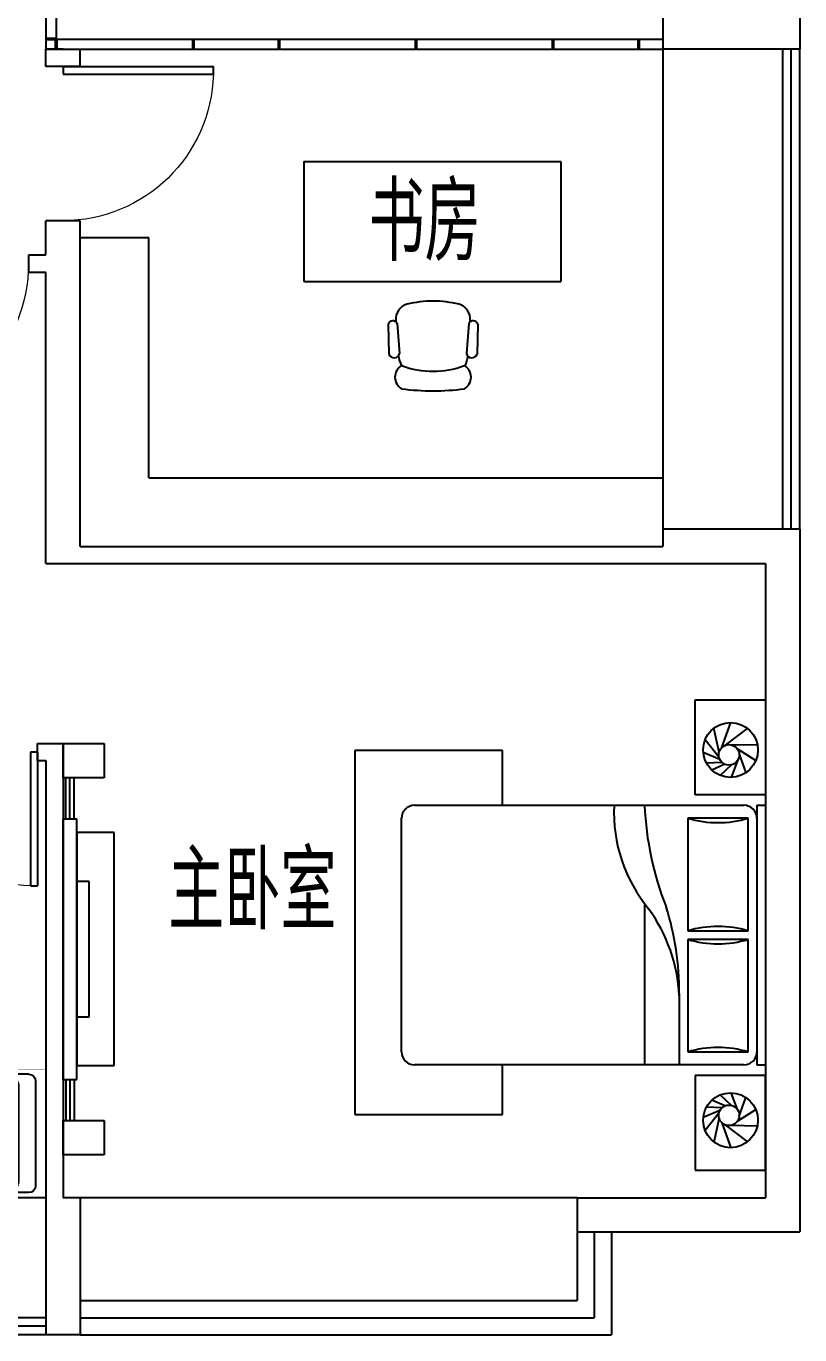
# Model space of a CAD drawing. Extents: x 4841515 to 4876615, y -1283548 to -1262748.
# Drawn here: x 4872100 to 4876615, y -1280648 to -1273013 of the extents above; entities that cross this region are included whole.
import ezdxf

# ---------------------------------------------------------------- set-up
doc = ezdxf.new("R2010")
doc.units = 0
doc.header["$MEASUREMENT"] = 0
doc.layers.get('0').update_dxf_attribs({"linetype": 'CONTINUOUS'})
for name, color, linetype in [('2', 2, 'CONTINUOUS'), ('F', 8, 'CONTINUOUS'), ('FURN', 8, 'CONTINUOUS'), ('J-厨房', 8, 'CONTINUOUS'), ('PUB_TEXT', 7, 'CONTINUOUS'), ('WALL', 2, 'CONTINUOUS'), ('WINDOW', 4, 'CONTINUOUS'), ('家具', 8, 'CONTINUOUS')]:
    doc.layers.add(name, color=color, linetype=linetype)
doc.layers.add('FITMENT', color=145, linetype='CONTINUOUS', lineweight=5)
doc.styles.add('-黑体', font='simhei.ttf', dxfattribs={"width": 0.8})
doc.styles.add('ATT', font='TXT')

# ---------------------------------------------------------------- blocks, each defined once
blk = doc.blocks.new('A$C6AB5504A')
at = {"layer": 'F'}
for p, q in [((1985, 2743.7), (2396.8, 2743.7)), ((1985, 2190.5), (1985, 2743.7)), ((2396.8, 2743.7), (2396.8, 2190.5)), ((2142.2, 2467.3), (2193.5, 2612)), ((2126.3, 2438.9), (2095.4, 2579.2)), ((2162.9, 2479.9), (2291.4, 2577.9)), ((861.6, 2448.7), (0, 2448.7)), ((0, 2448.7), (0, 325)), ((861.6, 2129), (861.6, 2448.7)), ((2124.4, 2410.7), (2043.9, 2511.4)), ((2198.2, 2481.4), (2349.1, 2484.5)), ((2232, 2458), (2339.8, 2389.6)), ((2129.6, 2396.1), (2033.2, 2436.3)), ((2142.8, 2378.9), (2051.7, 2375.5)), ((2159, 2368.4), (2084.1, 2334.4)), ((2233.1, 2390.2), (2196.1, 2292.1)), ((2242.9, 2428.1), (2281.2, 2318.9)), ((2198.3, 2365.3), (2132.7, 2303.6)), ((2396.8, 2190.5), (1985, 2190.5)), ((348.3, 2129), (2270.7, 2129)), ((2346.4, 2129), (2396.8, 2129)), ((2346.4, 2129), (2346.4, 614.8)), ((2396.8, 2129), (2396.8, 614.8)), ((272.6, 690.5), (272.6, 2053.3)), ((2295.9, 2053.3), (1942.6, 2053.3)), ((1942.6, 2053.3), (1942.6, 1397.1)), ((2295.9, 1397.1), (2295.9, 2053.3)), ((1690.2, 1548.5), (1690.2, 614.8)), ((1942.6, 1397.1), (2295.9, 1397.1)), ((2295.9, 1346.6), (1942.6, 1346.6)), ((1942.6, 1346.6), (1942.6, 690.5)), ((2295.9, 690.5), (2295.9, 1346.6)), ((1892.1, 1031.2), (1892.1, 614.8)), ((1942.6, 690.5), (2295.9, 690.5)), ((2270.7, 614.8), (348.3, 614.8)), ((861.6, 325), (861.6, 614.8)), ((2346.4, 614.8), (2396.8, 614.8)), ((2396.8, 553.2), (1985, 553.2)), ((1985, 553.2), (1985, 0)), ((2396.8, 0), (2396.8, 553.2)), ((2159, 375.3), (2084.1, 409.4)), ((2198.3, 378.4), (2132.7, 440.1)), ((2233.1, 353.5), (2196.1, 451.7)), ((2242.9, 315.6), (2281.2, 424.8)), ((0, 325), (861.6, 325)), ((2129.6, 347.7), (2033.2, 307.4)), ((2124.4, 333.1), (2043.9, 232.3)), ((2142.8, 364.9), (2051.7, 368.2)), ((2232, 285.7), (2339.8, 354.1)), ((2126.3, 304.8), (2095.4, 164.5)), ((2142.2, 276.4), (2193.5, 131.7)), ((2162.9, 263.9), (2291.4, 165.9)), ((2198.2, 262.3), (2349.1, 259.2)), ((1985, 0), (2396.8, 0))]:
    blk.add_line(p, q, dxfattribs=at)
for centre, radius in [((2192.5, 2452), 160), ((2183.1, 2423.4), 60), ((2192.5, 291.7), 160), ((2183.1, 320.4), 60)]:
    blk.add_circle(centre, radius, dxfattribs=at)
for centre, radius, start, end in [((348.3, 2053.3), 75.7, 90, 180), ((2403.2, 2091.1), 891.8, 177.56726, 219.54608), ((3545.4, 2213.7), 1857.1, 182.61601, 201.40694), ((2270.7, 2053.3), 75.7, 0, 90), ((2119.2, 2658.9), 630.9, 253.7398, 286.2602), ((308.5, 1051.7), 1583.7, 359.25816, 17.80337), ((965.3, 977.4), 927.8, 2.53978, 36.04031), ((2119.2, 791.4), 630.9, 73.73979, 106.2602), ((2119.2, 1952.3), 630.9, 253.73979, 286.2602), ((348.3, 690.5), 75.7, 180, 270), ((2119.2, 84.8), 630.9, 73.7398, 106.2602), ((2270.7, 690.5), 75.7, 270, 0)]:
    blk.add_arc(centre, radius, start, end, dxfattribs=at)
blk = doc.blocks.new('A$C17267256')
at = {"layer": 'FITMENT', "extrusion": (0, 0, -1), "xscale": -1, "zscale": -1, "rotation": 180}
blk.add_blockref('A$C6AB5504A', (-2396.8, 2743.7), dxfattribs=at)
blk = doc.blocks.new('A$C729543F5')
at = {"layer": 'FURN'}
for p, q in [((0, 2599.2), (0, 2799.2)), ((0, 2799.2), (240, 2799.2)), ((240, 2799.2), (240, 2599.2)), ((240, 2599.2), (0, 2599.2)), ((16, 2359.6), (16, 2599.2)), ((40, 2359.6), (40, 2599.2)), ((64, 2359.6), (64, 2599.2)), ((0, 839.6), (0, 2359.6)), ((0, 2359.6), (80, 2359.6)), ((80, 839.6), (80, 2359.6)), ((80, 2279.6), (80, 919.6)), ((297.4, 2279.6), (80, 2279.6)), ((297.4, 919.6), (297.4, 2279.6)), ((80, 1994.6), (80, 1205.1)), ((151.7, 1994.6), (80, 1994.6)), ((151.7, 1205.1), (151.7, 1994.6)), ((80, 1205.1), (151.7, 1205.1)), ((80, 919.6), (297.4, 919.6)), ((0, 839.6), (80, 839.6)), ((16, 839.6), (16, 600)), ((40, 839.6), (40, 600)), ((64, 839.6), (64, 600)), ((0, 400), (0, 600)), ((0, 600), (240, 600)), ((240, 600), (240, 400)), ((240, 400), (0, 400))]:
    blk.add_line(p, q, dxfattribs=at)
blk = doc.blocks.new('M_E10')
for p, q in [((-740, -70), (-740, -680)), ((-700, -30), (-302.2, -30)), ((-600, -50), (-300, -50)), ((-300, -50), (694.6, -95.9)), ((-297.8, -30.2), (724.3, -76.1)), ((-640, -90), (-640, -660)), ((730, -135.6), (730, -614.4)), ((760, -115.9), (760, -634.1)), ((694.6, -654.1), (-300, -700)), ((684.7, -654.2), (-300, -700)), ((724.3, -673.9), (-297.8, -719.8)), ((-700, -720), (-302.2, -720)), ((-600, -700), (-300, -700))]:
    blk.add_line(p, q)
at = {"const_width": 1.5}
for points in [[(-800, 0), (800, 0)], [(-800, -750), (-800, 0)], [(800, 0), (800, -750)], [(800, -750), (-800, -750)]]:
    blk.add_lwpolyline(points, dxfattribs=at)
for radius in [20, 16]:
    blk.add_circle((550, -385.5), radius)
for centre, start, end in [((-700, -70), 90, 180), ((-600, -90), 90, 180), ((-302.2, -70), 83.79655, 90), ((720, -115.9), 0, 83.79655), ((690, -135.6), 0, 83.36749), ((-700, -680), 180, 270), ((-600, -660), 180, 270), ((690, -614.4), 276.63251, 0), ((720, -634.1), 276.20345, 0), ((-302.2, -680), 270, 276.20345)]:
    blk.add_arc(centre, 40, start, end)
at = {"width": 0.8, "flags": 9}
for tag in ['XSIZE', 'YSIZE']:
    blk.add_attdef(tag, (0, 0), '', height=0.5, dxfattribs=at)
blk = doc.blocks.new('12PSTG02')
at = {"color": 0, "linetype": 'ByBlock'}
for p, q in [((-5.882738, 11.493405), (-13.636493, 11.294805)), ((-5.73403, 9.170818), (-13.415554, 8.575543)), ((-4.996459, 9.562867), (-5.284204, 9.540568)), ((-5.73403, -9.170818), (-13.415554, -8.575543)), ((-4.996459, -9.562867), (-5.284204, -9.540568)), ((-4.996459, -9.562867), (-5.28099, -9.544821)), ((-5.882738, -11.493405), (-13.636493, -11.294805))]:
    blk.add_line(p, q, dxfattribs=at)
for centre, radius, start, end in [((-13.097037, 9.970029), 1.4304, 112.156422, 257.133709), ((-6.286552, 10.301496), 1.258456, 296.04311, 71.283835), ((39.486083, 0), 62.486083, 172.590731, 187.409269), ((-19.5, 6.311132), 3.452743, 30.392687, 149.607313), ((4.70097, 0), 22.70097, 159.208954, 200.791046), ((-12.998837, 0.943692), 7.999035, 97.334712, 116.212212), ((-4.647836, 5.578088), 4, 16.10866, 95), ((-28.187947, 0), 28.187947, 346.275006, 13.724994), ((-4.647836, -5.578088), 4, 265, 343.89134), ((-19.5, -6.311132), 3.452743, 210.392687, 329.607313), ((-12.998837, -1.056308), 7.999035, 243.61801, 261.904764), ((-13.097037, -9.970029), 1.4304, 102.866291, 247.843578), ((-6.286552, -10.301496), 1.258456, 288.716165, 63.95689)]:
    blk.add_arc(centre, radius, start, end, dxfattribs=at)
at = {"color": 0, "linetype": 'ByBlock', "style": 'ATT'}
for tag, p, flags in [('ITEM', (-22, -21), 3), ('ROOM_NUMBER', (-22, -29), 1)]:
    blk.add_attdef(tag, p, '', height=6, dxfattribs=dict(at, flags=flags))
blk = doc.blocks.new('-CHAI6')
at = {"xscale": 22.75, "yscale": 22.75, "zscale": 22.75}
blk.add_blockref('12PSTG02', (519.3, 28), dxfattribs=at)
blk = doc.blocks.new('$DorLib2D$00000001')
for p, q in [((0.45, 0.975), (0.5, 0.975)), ((0.45, 0), (0.45, 0.975)), ((0.5, 0), (0.5, 0.975)), ((0.5, 0), (0.45, 0))]:
    blk.add_line(p, q)
at = {"lineweight": 13}
blk.add_arc((0.475, 0), 0.975, 91.46928, 180, dxfattribs=at)
blk = doc.blocks.new('$TCHSYS$DOOR2D')
for p, q in [((0.45, 0.975), (0.5, 0.975)), ((0.45, 0), (0.45, 0.975)), ((0.5, 0), (0.5, 0.975)), ((0.5, 0), (0.45, 0))]:
    blk.add_line(p, q)
at = {"lineweight": 13}
blk.add_arc((0.475, 0), 0.975, 91.46928, 180, dxfattribs=at)

msp = doc.modelspace()

# ---------------------------------------------------------------- linework, layer by layer
at = {"layer": 'FURN'}
for p, q in [((4873721.2, -1273801.3), (4873721.2, -1274501.3)), ((4873721.2, -1273801.3), (4875220.9, -1273801.3)), ((4875220.9, -1273801.3), (4875220.9, -1274501.3)), ((4872815.2, -1274247.6), (4872415.2, -1274247.6)), ((4872815.2, -1275647.6), (4872815.2, -1274247.6)), ((4873721.2, -1274501.3), (4875220.9, -1274501.3)), ((4872815.2, -1275647.6), (4875815.2, -1275647.6))]:
    msp.add_line(p, q, dxfattribs=at)
at = {"layer": 'WALL'}
for p, q in [((4875815.2, -1272947.6), (4875815.2, -1273147.6)), ((4876615.2, -1272947.6), (4876615.2, -1273147.6)), ((4872315.2, -1273147.6), (4872215.2, -1273147.6)), ((4872215.2, -1273247.6), (4872215.2, -1273147.6)), ((4872415.2, -1273247.6), (4872415.2, -1273147.6)), ((4876615.2, -1273147.6), (4875815.2, -1273147.6)), ((4872415.2, -1273247.6), (4872215.2, -1273247.6)), ((4872215.2, -1274347.6), (4872215.2, -1274147.6)), ((4872415.2, -1274147.6), (4872215.2, -1274147.6)), ((4872415.2, -1276047.6), (4872415.2, -1274147.6)), ((4872115.2, -1274447.6), (4872115.2, -1274347.6)), ((4872115.2, -1274347.6), (4872215.2, -1274347.6)), ((4872115.2, -1274447.6), (4872215.2, -1274447.6)), ((4872215.2, -1276147.6), (4872215.2, -1274447.6)), ((4876615.2, -1275947.6), (4875815.2, -1275947.6)), ((4875815.2, -1275947.6), (4875815.2, -1276047.6)), ((4876615.2, -1275947.6), (4876615.2, -1280047.6)), ((4872415.2, -1276047.6), (4875815.2, -1276047.6)), ((4872215.2, -1276147.6), (4876415.2, -1276147.6)), ((4876415.2, -1276147.6), (4876415.2, -1279847.6)), ((4872165.2, -1277297.6), (4872165.2, -1277197.6)), ((4872165.2, -1277197.6), (4872315.2, -1277197.6)), ((4872315.2, -1277197.6), (4872315.2, -1279847.6)), ((4872165.2, -1277297.6), (4872215.2, -1277297.6)), ((4872215.2, -1277297.6), (4872215.2, -1280647.6)), ((4872415.2, -1279847.6), (4872315.2, -1279847.6)), ((4872415.2, -1279847.6), (4872415.2, -1280647.6)), ((4875315.1, -1279847.6), (4876415.2, -1279847.6)), ((4875315.1, -1279847.6), (4875315.1, -1280047.6)), ((4875315.1, -1280047.6), (4876615.2, -1280047.6)), ((4872415.2, -1280647.6), (4872215.2, -1280647.6)), ((4875515.6, -1280647.6), (4875515.1, -1280647.6))]:
    msp.add_line(p, q, dxfattribs=at)
at = {"layer": 'WINDOW'}
for p, q in [((4872215.2, -1269247.6), (4872215.2, -1273147.6)), ((4872275.2, -1269247.6), (4872275.2, -1273087.6)), ((4872275.2, -1273087.6), (4872215.2, -1273087.6)), ((4872275.2, -1273087.6), (4875815.2, -1273087.6)), ((4872275.2, -1273087.6), (4872275.2, -1273147.6)), ((4872215.2, -1273147.6), (4875815.2, -1273147.6)), ((4875815.2, -1273147.6), (4875815.2, -1275947.6)), ((4876515.2, -1275947.6), (4876515.2, -1273147.6)), ((4876565.2, -1275947.6), (4876565.2, -1273147.6)), ((4876615.2, -1275947.6), (4876615.2, -1273147.6)), ((4872215.2, -1279847.6), (4870615.2, -1279847.6)), ((4875315.1, -1279847.6), (4872415.2, -1279847.6)), ((4875315.1, -1280047.6), (4875315.1, -1280447.6)), ((4875415.1, -1280047.6), (4875415.1, -1280547.6)), ((4875515.1, -1280047.6), (4875515.1, -1280647.6)), ((4872415.2, -1280447.6), (4875315.1, -1280447.6)), ((4872215.2, -1280547.6), (4870615.2, -1280547.6)), ((4872215.2, -1280597.6), (4870615.2, -1280597.6)), ((4872415.2, -1280547.6), (4875415.1, -1280547.6)), ((4872215.2, -1280647.6), (4870615.2, -1280647.6)), ((4872415.2, -1280647.6), (4875515.1, -1280647.6))]:
    msp.add_line(p, q, dxfattribs=at)
at = {"layer": 'WINDOW', "const_width": 20}
for points in [[(4872275.2, -1273087.6), (4872215.2, -1273087.6)], [(4872275.2, -1273087.6), (4872275.2, -1273147.6)], [(4873075.2, -1273087.6), (4873075.2, -1273147.6)], [(4873575.2, -1273087.6), (4873575.2, -1273147.6)], [(4874375.2, -1273087.6), (4874375.2, -1273147.6)], [(4875175.2, -1273087.6), (4875175.2, -1273147.6)], [(4875675.2, -1273087.6), (4875675.2, -1273147.6)]]:
    msp.add_lwpolyline(points, dxfattribs=at)

# ---------------------------------------------------------------- block references
at = {"layer": '2', "rotation": 180}
msp.add_blockref('A$C17267256', (4876415.2, -1276943.7), dxfattribs=at)
at = {"layer": 'FURN', "rotation": 90}
msp.add_blockref('-CHAI6', (4874502.4, -1275136.1), dxfattribs=at)
at = {"layer": 'J-厨房', "xscale": -1}
msp.add_blockref('M_E10', (4871415.2, -1279097.6), dxfattribs=at)
at = {"layer": 'WINDOW'}
for name, p, xscale, yscale, zscale, rotation in [('$DorLib2D$00000001', (4872315.2, -1273697.6), 900, -900, 900, 89.99999999999874), ('$DorLib2D$00000001', (4871665.2, -1274397.6), 900, 900, 900, 180.0000000000013), ('$TCHSYS$DOOR2D', (4871765.2, -1277247.6), -800, 800, -800, 179.9999999999999)]:
    msp.add_blockref(name, p, dxfattribs=dict(at, xscale=xscale, yscale=yscale, zscale=zscale, rotation=rotation))
at = {"layer": '家具'}
msp.add_blockref('A$C729543F5', (4872315.2, -1279996.8), dxfattribs=at)

# ---------------------------------------------------------------- texts
at = {"layer": 'PUB_TEXT', "style": '-黑体', "width": 0.6}
for s, p in [(' 书房', (4873934.8, -1274339.5)), ('主卧室', (4872929.3, -1278240.6))]:
    msp.add_text(s, height=400, dxfattribs=at).set_placement(p)

doc.saveas('drawing.dxf')
